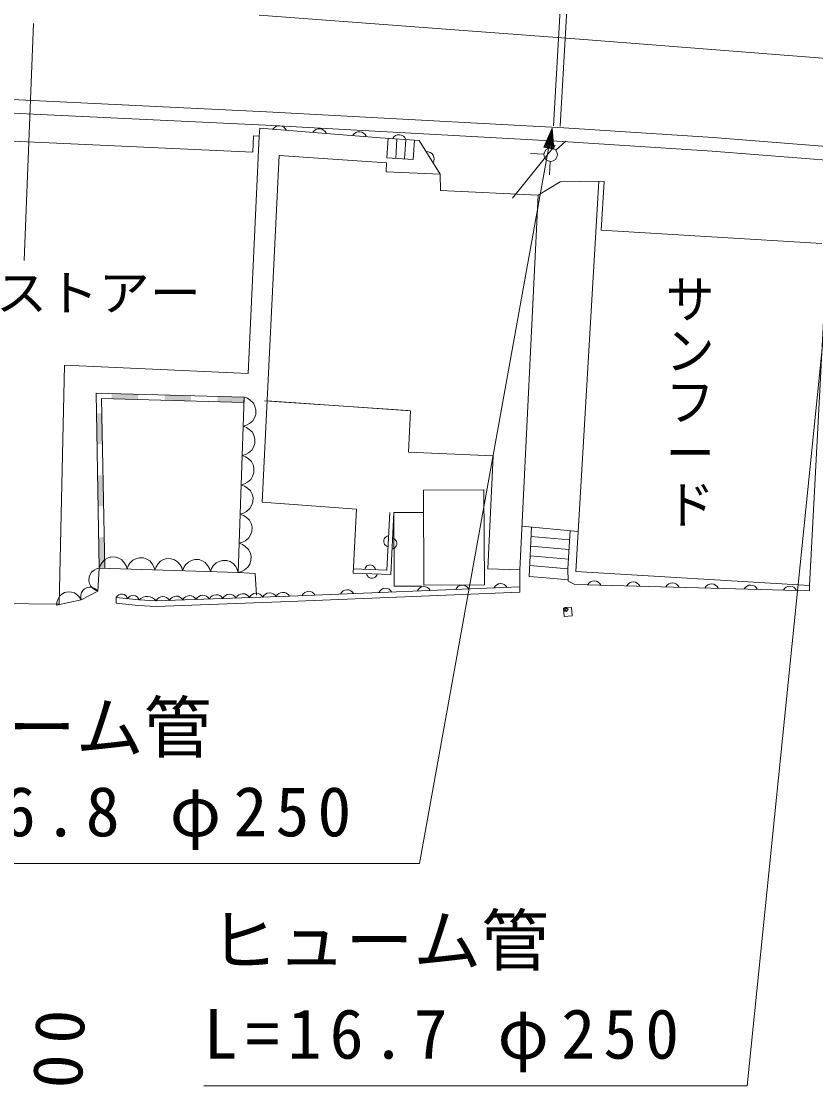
# Model space of a CAD drawing. Units: millimetres, scale not verified. Extents: x 40000 to 680000, y 20000 to 380000.
# Drawn here: x 407980 to 437240, y 262444 to 301898 of the extents above; entities that cross this region are included whole.
import ezdxf
from ezdxf.enums import TextEntityAlignment as Align

# ---------------------------------------------------------------- set-up
doc = ezdxf.new("R2010")
doc.units = ezdxf.units.MM
doc.header["$LTSCALE"] = 1000
doc.linetypes.add('CHAIN', pattern=[18.5, 12, -1.5, 3.5, -1.5])
doc.layers.add('S-BGD', color=7, linetype='Continuous', lineweight=13)
doc.layers.add('S-BMK', color=1, linetype='CHAIN', lineweight=13)
doc.styles.add('@ＭＳ ゴシック', font='')
doc.styles.add('ＭＳ ゴシック', font='')
doc.styles.get('@ＭＳ ゴシック').set_extended_font_data('@MS Gothic')
doc.styles.get('ＭＳ ゴシック').set_extended_font_data('MS Gothic')

msp = doc.modelspace()

# ---------------------------------------------------------------- hatches: boundary and pattern name
at = {"layer": 'S-BGD'}
for points in [[(411309, 288195), (412284, 288169), (412279, 287969), (411303, 287995)], [(411309, 288195), (412284, 288169), (412279, 287969), (411303, 287995)], [(413259, 288142), (414234, 288116), (414229, 287916), (413254, 287942)], [(413259, 288142), (414234, 288116), (414229, 287916), (413254, 287942)], [(415209, 288089), (416185, 288063), (416179, 287863), (415204, 287889)], [(415209, 288089), (416185, 288063), (416179, 287863), (415204, 287889)], [(410764, 286323), (410743, 287465), (410943, 287468), (410964, 286327)], [(410764, 286323), (410743, 287465), (410943, 287468), (410964, 286327)], [(410807, 284040), (410785, 285182), (410985, 285185), (411007, 284044)], [(410807, 284040), (410785, 285182), (410985, 285185), (411007, 284044)], [(410850, 281757), (410828, 282899), (411028, 282903), (411049, 281761)], [(410850, 281757), (410828, 282899), (411028, 282903), (411049, 281761)]]:
    msp.add_hatch(color=256, dxfattribs=at).paths.add_polyline_path(points)

# ---------------------------------------------------------------- linework, layer by layer
for p, q in [((428060, 306384), (427581, 298049)), ((428309, 306357), (427830, 298034)), ((408424, 301819), (408078, 293095)), ((405469, 299119), (417015, 298573)), ((405448, 298620), (416990, 298073)), ((405448, 298620), (416990, 298073)), ((417015, 298573), (427959, 297976)), ((416736, 297675), (416758, 297963)), ((416758, 297963), (421196, 297614)), ((416990, 298073), (427929, 297476)), ((416990, 298073), (427929, 297476)), ((427540, 297967), (422641, 270883)), ((427540, 297967), (427222, 297262)), ((427253, 297275), (427526, 297889)), ((427526, 297891), (427567, 297219)), ((427591, 297195), (427540, 297967)), ((427959, 297976), (433466, 297619)), ((407028, 297515), (416509, 297085)), ((416736, 297675), (416339, 288931)), ((416536, 297684), (416509, 297085)), ((416736, 297675), (416536, 297684)), ((422639, 297516), (421196, 297614)), ((421445, 296878), (421493, 297594)), ((421769, 296856), (421817, 297572)), ((422093, 296834), (422141, 297550)), ((422417, 296812), (422465, 297528)), ((423403, 296270), (422639, 297516)), ((427286, 297298), (427513, 297815)), ((427318, 297321), (427499, 297742)), ((427351, 297343), (427486, 297666)), ((427384, 297366), (427472, 297592)), ((427416, 297389), (427458, 297516)), ((427435, 297386), (427458, 297516)), ((427458, 297516), (427453, 297382)), ((427472, 297592), (427476, 297349)), ((427486, 297666), (427499, 297317)), ((427499, 297742), (427521, 297284)), ((427513, 297815), (427544, 297251)), ((428039, 297490), (427666, 297157)), ((433466, 297619), (438445, 297227)), ((427646, 297338), (426079, 295392)), ((427222, 297262), (427591, 297195)), ((427567, 297219), (427253, 297275)), ((427544, 297251), (427286, 297298)), ((427521, 297284), (427318, 297321)), ((427499, 297317), (427351, 297343)), ((427476, 297349), (427384, 297366)), ((427453, 297382), (427416, 297389)), ((427929, 297476), (433430, 297120)), ((427929, 297476), (433430, 297120)), ((433430, 297120), (438401, 296729)), ((433430, 297120), (438401, 296729)), ((417476, 296964), (416850, 284192)), ((421432, 296690), (417476, 296964)), ((422417, 296812), (421445, 296878)), ((427231, 297004), (426731, 297032)), ((427466, 296741), (427438, 296242)), ((421432, 296690), (421417, 296359)), ((423403, 296270), (421417, 296359)), ((438142, 296385), (434719, 262693)), ((423426, 295665), (423403, 296270)), ((427827, 295984), (427022, 295503)), ((429250, 296013), (427827, 295984)), ((429250, 296013), (428407, 281642)), ((429450, 296001), (429250, 296013)), ((429342, 294204), (429450, 296001)), ((427022, 295503), (423426, 295665)), ((427022, 295503), (426345, 281701)), ((437012, 281119), (437773, 295503)), ((429342, 294204), (437466, 293718)), ((409366, 280432), (409564, 289239)), ((416339, 288931), (409564, 289239)), ((410850, 281757), (410729, 288211)), ((410729, 288211), (416185, 288063)), ((410850, 281757), (410729, 288211)), ((410729, 288211), (416185, 288063)), ((416185, 288063), (415967, 281598)), ((416185, 288063), (416179, 287863)), ((416185, 288063), (416179, 287863)), ((416307, 288015), (416185, 288063)), ((416307, 288015), (416185, 288063)), ((416410, 287950), (416307, 288015)), ((416410, 287950), (416307, 288015)), ((411049, 281761), (410933, 288005)), ((410933, 288005), (416179, 287863)), ((411049, 281761), (410933, 288005)), ((410933, 288005), (416179, 287863)), ((416525, 287841), (416410, 287950)), ((416525, 287841), (416410, 287950)), ((416586, 287720), (416525, 287841)), ((416586, 287720), (416525, 287841)), ((416622, 287592), (416586, 287720)), ((416622, 287592), (416586, 287720)), ((422220, 287561), (416942, 287927)), ((422310, 287555), (417032, 287920)), ((416503, 287184), (416572, 287300)), ((416503, 287184), (416572, 287300)), ((416572, 287300), (416616, 287425)), ((416572, 287300), (416616, 287425)), ((416616, 287425), (416622, 287592)), ((416616, 287425), (416622, 287592)), ((422236, 286037), (422310, 287555)), ((416148, 286985), (416274, 287021)), ((416148, 286985), (416274, 287021)), ((416271, 286938), (416148, 286985)), ((416271, 286938), (416148, 286985)), ((416374, 286872), (416271, 286938)), ((416374, 286872), (416271, 286938)), ((416274, 287021), (416381, 287083)), ((416274, 287021), (416381, 287083)), ((416489, 286763), (416374, 286872)), ((416489, 286763), (416374, 286872)), ((416381, 287083), (416503, 287184)), ((416381, 287083), (416503, 287184)), ((416549, 286643), (416489, 286763)), ((416549, 286643), (416489, 286763)), ((416586, 286515), (416549, 286643)), ((416586, 286515), (416549, 286643)), ((416580, 286348), (416586, 286515)), ((416580, 286348), (416586, 286515)), ((416345, 286005), (416467, 286106)), ((416345, 286005), (416467, 286106)), ((416467, 286106), (416535, 286222)), ((416467, 286106), (416535, 286222)), ((416535, 286222), (416580, 286348)), ((416535, 286222), (416580, 286348)), ((416112, 285908), (416237, 285944)), ((416112, 285908), (416237, 285944)), ((416235, 285860), (416112, 285908)), ((416235, 285860), (416112, 285908)), ((416337, 285795), (416235, 285860)), ((416337, 285795), (416235, 285860)), ((416237, 285944), (416345, 286005)), ((416237, 285944), (416345, 286005)), ((416452, 285686), (416337, 285795)), ((416452, 285686), (416337, 285795)), ((416513, 285565), (416452, 285686)), ((416513, 285565), (416452, 285686)), ((422236, 286037), (425366, 285896)), ((425161, 281738), (425365, 285896)), ((416499, 285145), (416544, 285270)), ((416499, 285145), (416544, 285270)), ((416549, 285437), (416513, 285565)), ((416549, 285437), (416513, 285565)), ((416544, 285270), (416549, 285437)), ((416544, 285270), (416549, 285437)), ((416076, 284830), (416201, 284866)), ((416076, 284830), (416201, 284866)), ((416201, 284866), (416308, 284927)), ((416201, 284866), (416308, 284927)), ((416308, 284927), (416430, 285029)), ((416308, 284927), (416430, 285029)), ((416430, 285029), (416499, 285145)), ((416430, 285029), (416499, 285145)), ((416198, 284783), (416076, 284830)), ((416198, 284783), (416076, 284830)), ((416301, 284717), (416198, 284783)), ((416301, 284717), (416198, 284783)), ((416416, 284608), (416301, 284717)), ((416416, 284608), (416301, 284717)), ((416477, 284488), (416416, 284608)), ((416477, 284488), (416416, 284608)), ((416513, 284360), (416477, 284488)), ((416513, 284360), (416477, 284488)), ((425018, 284643), (422792, 284631)), ((422812, 281131), (422792, 284631)), ((425038, 281144), (425018, 284643)), ((416394, 283951), (416463, 284067)), ((416394, 283951), (416463, 284067)), ((416463, 284067), (416507, 284193)), ((416463, 284067), (416507, 284193)), ((416507, 284193), (416513, 284360)), ((416507, 284193), (416513, 284360)), ((416850, 284192), (420326, 283929)), ((416039, 283753), (416165, 283789)), ((416039, 283753), (416165, 283789)), ((416162, 283705), (416039, 283753)), ((416162, 283705), (416039, 283753)), ((416265, 283640), (416162, 283705)), ((416265, 283640), (416162, 283705)), ((416165, 283789), (416272, 283850)), ((416165, 283789), (416272, 283850)), ((416272, 283850), (416394, 283951)), ((416272, 283850), (416394, 283951)), ((420326, 283929), (420206, 281580)), ((421442, 281685), (421552, 283812)), ((421585, 281530), (421702, 283805)), ((421702, 283805), (422797, 283811)), ((421702, 283805), (422705, 283810)), ((421717, 281091), (421702, 283805)), ((421717, 281091), (421702, 283805)), ((416380, 283531), (416265, 283640)), ((416380, 283531), (416265, 283640)), ((416441, 283410), (416380, 283531)), ((416441, 283410), (416380, 283531)), ((416477, 283282), (416441, 283410)), ((416477, 283282), (416441, 283410)), ((416471, 283115), (416477, 283282)), ((416471, 283115), (416477, 283282)), ((428493, 283115), (426423, 283307)), ((416358, 282874), (416426, 282990)), ((416358, 282874), (416426, 282990)), ((416426, 282990), (416471, 283115)), ((416426, 282990), (416471, 283115)), ((421375, 282877), (421420, 282914)), ((421375, 282877), (421420, 282914)), ((421420, 282914), (421461, 282936)), ((421420, 282914), (421461, 282936)), ((421461, 282936), (421507, 282948)), ((421461, 282936), (421507, 282948)), ((426778, 283274), (426689, 281458)), ((426761, 282921), (428174, 282799)), ((428195, 283143), (428112, 281740)), ((416003, 282675), (416128, 282711)), ((416003, 282675), (416128, 282711)), ((416126, 282628), (416003, 282675)), ((416126, 282628), (416003, 282675)), ((416229, 282562), (416126, 282628)), ((416229, 282562), (416126, 282628)), ((416128, 282711), (416236, 282772)), ((416128, 282711), (416236, 282772)), ((416344, 282453), (416229, 282562)), ((416344, 282453), (416229, 282562)), ((416236, 282772), (416358, 282874)), ((416236, 282772), (416358, 282874)), ((421329, 282726), (421332, 282788)), ((421329, 282726), (421332, 282788)), ((421340, 282679), (421329, 282726)), ((421340, 282679), (421329, 282726)), ((421332, 282788), (421348, 282834)), ((421332, 282788), (421348, 282834)), ((421362, 282633), (421340, 282679)), ((421362, 282633), (421340, 282679)), ((421348, 282834), (421375, 282877)), ((421348, 282834), (421375, 282877)), ((421404, 282593), (421362, 282633)), ((421404, 282593), (421362, 282633)), ((421442, 282567), (421404, 282593)), ((421442, 282567), (421404, 282593)), ((421487, 282549), (421442, 282567)), ((421487, 282549), (421442, 282567)), ((421653, 282867), (421698, 282848)), ((421653, 282867), (421698, 282848)), ((421720, 282502), (421679, 282480)), ((421720, 282502), (421679, 282480)), ((421698, 282848), (421736, 282823)), ((421698, 282848), (421736, 282823)), ((421766, 282539), (421720, 282502)), ((421766, 282539), (421720, 282502)), ((421736, 282823), (421778, 282782)), ((421736, 282823), (421778, 282782)), ((421792, 282581), (421766, 282539)), ((421792, 282581), (421766, 282539)), ((421778, 282782), (421800, 282737)), ((421778, 282782), (421800, 282737)), ((421808, 282628), (421792, 282581)), ((421808, 282628), (421792, 282581)), ((421800, 282737), (421811, 282689)), ((421800, 282737), (421811, 282689)), ((421811, 282689), (421808, 282628)), ((421811, 282689), (421808, 282628)), ((426744, 282568), (428154, 282446)), ((411174, 282139), (411059, 282081)), ((411174, 282139), (411059, 282081)), ((411295, 282174), (411174, 282139)), ((411295, 282174), (411174, 282139)), ((411454, 282169), (411295, 282174)), ((411454, 282169), (411295, 282174)), ((411573, 282127), (411454, 282169)), ((411573, 282127), (411454, 282169)), ((411684, 282062), (411573, 282127)), ((411684, 282062), (411573, 282127)), ((412197, 282107), (412083, 282049)), ((412197, 282107), (412083, 282049)), ((412319, 282142), (412197, 282107)), ((412319, 282142), (412197, 282107)), ((412477, 282137), (412319, 282142)), ((412477, 282137), (412319, 282142)), ((412597, 282095), (412477, 282137)), ((412597, 282095), (412477, 282137)), ((412707, 282030), (412597, 282095)), ((412707, 282030), (412597, 282095)), ((413342, 282110), (413221, 282075)), ((413342, 282110), (413221, 282075)), ((413501, 282105), (413342, 282110)), ((413501, 282105), (413342, 282110)), ((413620, 282063), (413501, 282105)), ((413620, 282063), (413501, 282105)), ((416404, 282333), (416344, 282453)), ((416404, 282333), (416344, 282453)), ((416440, 282205), (416404, 282333)), ((416440, 282205), (416404, 282333)), ((416435, 282038), (416440, 282205)), ((416435, 282038), (416440, 282205)), ((421679, 282480), (421633, 282467)), ((421679, 282480), (421633, 282467)), ((426726, 282214), (428133, 282093)), ((410751, 281732), (410666, 281686)), ((410751, 281732), (410666, 281686)), ((410850, 281757), (410751, 281732)), ((410850, 281757), (410751, 281732)), ((410799, 280915), (410850, 281757)), ((410894, 281874), (410850, 281757)), ((410894, 281874), (410850, 281757)), ((410850, 281757), (415967, 281598)), ((410956, 281972), (410894, 281874)), ((410956, 281972), (410894, 281874)), ((411059, 282081), (410956, 281972)), ((411059, 282081), (410956, 281972)), ((411780, 281946), (411684, 282062)), ((411780, 281946), (411684, 282062)), ((411838, 281844), (411780, 281946)), ((411838, 281844), (411780, 281946)), ((411873, 281725), (411838, 281844)), ((411873, 281725), (411838, 281844)), ((411918, 281842), (411873, 281725)), ((411918, 281842), (411873, 281725)), ((411980, 281940), (411918, 281842)), ((411980, 281940), (411918, 281842)), ((412083, 282049), (411980, 281940)), ((412083, 282049), (411980, 281940)), ((412803, 281914), (412707, 282030)), ((412803, 281914), (412707, 282030)), ((412862, 281812), (412803, 281914)), ((412862, 281812), (412803, 281914)), ((412896, 281693), (412862, 281812)), ((412896, 281693), (412862, 281812)), ((412941, 281810), (412896, 281693)), ((412941, 281810), (412896, 281693)), ((413003, 281908), (412941, 281810)), ((413003, 281908), (412941, 281810)), ((413106, 282017), (413003, 281908)), ((413106, 282017), (413003, 281908)), ((413221, 282075), (413106, 282017)), ((413221, 282075), (413106, 282017)), ((413731, 281998), (413620, 282063)), ((413731, 281998), (413620, 282063)), ((413827, 281882), (413731, 281998)), ((413827, 281882), (413731, 281998)), ((413885, 281780), (413827, 281882)), ((413885, 281780), (413827, 281882)), ((413920, 281662), (413885, 281780)), ((413920, 281662), (413885, 281780)), ((413965, 281778), (413920, 281662)), ((413965, 281778), (413920, 281662)), ((414027, 281876), (413965, 281778)), ((414027, 281876), (413965, 281778)), ((414130, 281985), (414027, 281876)), ((414130, 281985), (414027, 281876)), ((414244, 282043), (414130, 281985)), ((414244, 282043), (414130, 281985)), ((414366, 282078), (414244, 282043)), ((414366, 282078), (414244, 282043)), ((414524, 282073), (414366, 282078)), ((414524, 282073), (414366, 282078)), ((414643, 282031), (414524, 282073)), ((414643, 282031), (414524, 282073)), ((414754, 281966), (414643, 282031)), ((414754, 281966), (414643, 282031)), ((414850, 281850), (414754, 281966)), ((414850, 281850), (414754, 281966)), ((414909, 281748), (414850, 281850)), ((414909, 281748), (414850, 281850)), ((414943, 281630), (414909, 281748)), ((414943, 281630), (414909, 281748)), ((414988, 281746), (414943, 281630)), ((414988, 281746), (414943, 281630)), ((415050, 281844), (414988, 281746)), ((415050, 281844), (414988, 281746)), ((415153, 281953), (415050, 281844)), ((415153, 281953), (415050, 281844)), ((415268, 282011), (415153, 281953)), ((415268, 282011), (415153, 281953)), ((415389, 282046), (415268, 282011)), ((415389, 282046), (415268, 282011)), ((415548, 282041), (415389, 282046)), ((415548, 282041), (415389, 282046)), ((415667, 281999), (415548, 282041)), ((415667, 281999), (415548, 282041)), ((415778, 281934), (415667, 281999)), ((415778, 281934), (415667, 281999)), ((415874, 281818), (415778, 281934)), ((415874, 281818), (415778, 281934)), ((415932, 281716), (415874, 281818)), ((415932, 281716), (415874, 281818)), ((415967, 281598), (415932, 281716)), ((415967, 281598), (415932, 281716)), ((416199, 281695), (416321, 281796)), ((416199, 281695), (416321, 281796)), ((416321, 281796), (416390, 281912)), ((416321, 281796), (416390, 281912)), ((416390, 281912), (416435, 282038)), ((416390, 281912), (416435, 282038)), ((420211, 281730), (421442, 281685)), ((420627, 281715), (420645, 281760)), ((420627, 281715), (420645, 281760)), ((420645, 281760), (420670, 281798)), ((420645, 281760), (420670, 281798)), ((420670, 281798), (420710, 281841)), ((420670, 281798), (420710, 281841)), ((420710, 281841), (420754, 281863)), ((420710, 281841), (420754, 281863)), ((420754, 281863), (420802, 281876)), ((420754, 281863), (420802, 281876)), ((420802, 281876), (420864, 281873)), ((420802, 281876), (420864, 281873)), ((420864, 281873), (420910, 281858)), ((420864, 281873), (420910, 281858)), ((420910, 281858), (420953, 281832)), ((420910, 281858), (420953, 281832)), ((420953, 281832), (420991, 281787)), ((420953, 281832), (420991, 281787)), ((420991, 281787), (421013, 281747)), ((420991, 281787), (421013, 281747)), ((421013, 281747), (421027, 281700)), ((421013, 281747), (421027, 281700)), ((426345, 281701), (425161, 281738)), ((426345, 281701), (426341, 280872)), ((426709, 281861), (428112, 281740)), ((428122, 281276), (428112, 281740)), ((410474, 281423), (410466, 281292)), ((410474, 281423), (410466, 281292)), ((410512, 281520), (410474, 281423)), ((410512, 281520), (410474, 281423)), ((410568, 281610), (410512, 281520)), ((410568, 281610), (410512, 281520)), ((410666, 281686), (410568, 281610)), ((410666, 281686), (410568, 281610)), ((415967, 281598), (416092, 281634)), ((415967, 281598), (416092, 281634)), ((415967, 281598), (416587, 281568)), ((416092, 281634), (416199, 281695)), ((416092, 281634), (416199, 281695)), ((416587, 281568), (416639, 280764)), ((420206, 281580), (421585, 281530)), ((420709, 281516), (420695, 281562)), ((420709, 281516), (420695, 281562)), ((420731, 281476), (420709, 281516)), ((420731, 281476), (420709, 281516)), ((420769, 281430), (420731, 281476)), ((420769, 281430), (420731, 281476)), ((420812, 281405), (420769, 281430)), ((420812, 281405), (420769, 281430)), ((420858, 281389), (420812, 281405)), ((420858, 281389), (420812, 281405)), ((420920, 281387), (420858, 281389)), ((420920, 281387), (420858, 281389)), ((420968, 281399), (420920, 281387)), ((420968, 281399), (420920, 281387)), ((421012, 281422), (420968, 281399)), ((421012, 281422), (420968, 281399)), ((421052, 281464), (421012, 281422)), ((421052, 281464), (421012, 281422)), ((421077, 281502), (421052, 281464)), ((421077, 281502), (421052, 281464)), ((421095, 281548), (421077, 281502)), ((421095, 281548), (421077, 281502)), ((427317, 281404), (426689, 281458)), ((427317, 281404), (428121, 281334)), ((428407, 281642), (437012, 281119)), ((410176, 280596), (410799, 280915)), ((410244, 280932), (410195, 280859)), ((410244, 280932), (410195, 280859)), ((410305, 280992), (410244, 280932)), ((410305, 280992), (410244, 280932)), ((410402, 281042), (410305, 280992)), ((410402, 281042), (410305, 280992)), ((410487, 281056), (410402, 281042)), ((410487, 281056), (410402, 281042)), ((410466, 281292), (410492, 281191)), ((410466, 281292), (410492, 281191)), ((410575, 281054), (410487, 281056)), ((410575, 281054), (410487, 281056)), ((410492, 281191), (410537, 281096)), ((410492, 281191), (410537, 281096)), ((410537, 281096), (410625, 281008)), ((410537, 281096), (410625, 281008)), ((410670, 281016), (410575, 281054)), ((410670, 281016), (410575, 281054)), ((410625, 281008), (410704, 280955)), ((410625, 281008), (410704, 280955)), ((410739, 280975), (410670, 281016)), ((410739, 280975), (410670, 281016)), ((410704, 280955), (410799, 280915)), ((410704, 280955), (410799, 280915)), ((410799, 280915), (410739, 280975)), ((410799, 280915), (410739, 280975)), ((426342, 281072), (417853, 280728)), ((421717, 281091), (422721, 281097)), ((421717, 281091), (422721, 281097)), ((422812, 281131), (425038, 281144)), ((428365, 281163), (428122, 281276)), ((428365, 281163), (437014, 280928)), ((437012, 281119), (437014, 280928)), ((409273, 280396), (410176, 280596)), ((409319, 280608), (409286, 280508)), ((409319, 280608), (409286, 280508)), ((409385, 280727), (409319, 280608)), ((409385, 280727), (409319, 280608)), ((409472, 280803), (409385, 280727)), ((409472, 280803), (409385, 280727)), ((409571, 280860), (409472, 280803)), ((409571, 280860), (409472, 280803)), ((409711, 280891), (409571, 280860)), ((409711, 280891), (409571, 280860)), ((409824, 280881), (409711, 280891)), ((409824, 280881), (409711, 280891)), ((409936, 280849), (409824, 280881)), ((409936, 280849), (409824, 280881)), ((410046, 280769), (409936, 280849)), ((410046, 280769), (409936, 280849)), ((410119, 280693), (410046, 280769)), ((410119, 280693), (410046, 280769)), ((410176, 280596), (410119, 280693)), ((410176, 280596), (410119, 280693)), ((410169, 280760), (410165, 280681)), ((410169, 280760), (410165, 280681)), ((410165, 280681), (410176, 280596)), ((410165, 280681), (410176, 280596)), ((410195, 280859), (410169, 280760)), ((410195, 280859), (410169, 280760)), ((411472, 280676), (411471, 280475)), ((412313, 280587), (411472, 280676)), ((412946, 280554), (412313, 280587)), ((412944, 280353), (417860, 280528)), ((417853, 280728), (412946, 280554)), ((417860, 280528), (426341, 280872)), ((409366, 280432), (405668, 280467)), ((409286, 280508), (409273, 280396)), ((409286, 280508), (409273, 280396)), ((411471, 280475), (412297, 280388)), ((412297, 280388), (412944, 280353)), ((428249, 280307), (427950, 280281)), ((427950, 280281), (427976, 279982)), ((428275, 280008), (428249, 280307)), ((427976, 279982), (428275, 280008)), ((422641, 270883), (402620, 270883)), ((434719, 262693), (414698, 262693))]:
    msp.add_line(p, q, dxfattribs=at)
for centre, radius in [((427480, 296990), 250), ((428049, 280241), 75), ((428049, 280241), 37.5)]:
    msp.add_circle(centre, radius, dxfattribs=at)
for centre, radius, start, end in [((417484, 297781), 276, 22.8528, 148.4525), ((418954, 297670), 276, 22.8528, 148.4525), ((420424, 297558), 276, 22.8528, 148.4525), ((421894, 297446), 276, 22.8528, 148.4525), ((422916, 296829), 273, 328.3184, 94.7478), ((419980, 280704), 261, 27.4489, 157.2009), ((421395, 280761), 261, 27.4475, 157.2021), ((422809, 280819), 261, 27.4489, 157.2009), ((424224, 280876), 261, 27.4475, 157.2021), ((425639, 280933), 261, 27.4475, 157.2021), ((429083, 281026), 268, 24.5084, 152.3778), ((430524, 280987), 268, 24.5082, 152.3772), ((431966, 280948), 268, 24.5084, 152.3778), ((433407, 280909), 268, 24.5084, 152.3778), ((434849, 280869), 268, 24.5082, 152.3772), ((436290, 280830), 268, 24.5084, 152.3778), ((411675, 280580), 224, 13.2918, 154.6783), ((412095, 280536), 224, 13.2904, 154.679), ((412616, 280311), 410, 36.269, 137.6083), ((413196, 280436), 276, 29.1947, 154.8713), ((413687, 280454), 276, 29.1942, 154.8719), ((414177, 280471), 276, 29.1942, 154.8719), ((414668, 280489), 276, 29.1942, 154.8719), ((415159, 280506), 276, 29.1954, 154.8715), ((415649, 280523), 276, 29.1942, 154.8719), ((416140, 280541), 276, 29.1942, 154.8719), ((416631, 280559), 276, 29.1934, 154.8719), ((417122, 280576), 276, 29.1942, 154.8727), ((417612, 280593), 276, 29.1953, 154.8708), ((418565, 280646), 261, 27.4475, 157.2021)]:
    msp.add_arc(centre, radius, start, end, dxfattribs=at)
at = {"layer": 'S-BMK'}
for p, q in [((428705, 301233), (416316, 302163)), ((437818, 300514), (428705, 301233))]:
    msp.add_line(p, q, dxfattribs=at)

# ---------------------------------------------------------------- texts
at = {"layer": 'S-BGD', "style": 'ＭＳ ゴシック', "width": 1.05}
msp.add_text('ストアー', height=1320, dxfattribs=at).set_placement((407038, 290846), align=Align.BOTTOM_LEFT)
at = {"layer": 'S-BGD', "style": '@ＭＳ ゴシック', "width": 1.05}
msp.add_text('サンフード', height=1320, rotation=270, dxfattribs=at).set_placement((431539, 292633), align=Align.BOTTOM_LEFT)
at = {"layer": 'S-BGD', "style": 'ＭＳ ゴシック'}
for p in [(402483, 274430), (414920, 266585)]:
    msp.add_text('ヒューム管', height=1833, dxfattribs=at).set_placement(p, align=Align.BOTTOM_LEFT)
at = {"layer": 'S-BGD', "char_height": 1833, "attachment_point": 7, "style": 'ＭＳ ゴシック'}
for s, insert in [('\\T1.24;L=16.8\\~φ250', (402620, 271383)), ('\\T1.24;L=16.7\\~φ250', (414698, 263193))]:
    msp.add_mtext(s, dxfattribs=dict(at, insert=insert))
at = {"layer": 'S-BMK', "insert": (410025, 257633), "char_height": 1833, "attachment_point": 7, "rotation": 87.6, "style": 'ＭＳ ゴシック'}
msp.add_mtext('\\T1.32;R=500', dxfattribs=at)

doc.saveas('drawing.dxf')
